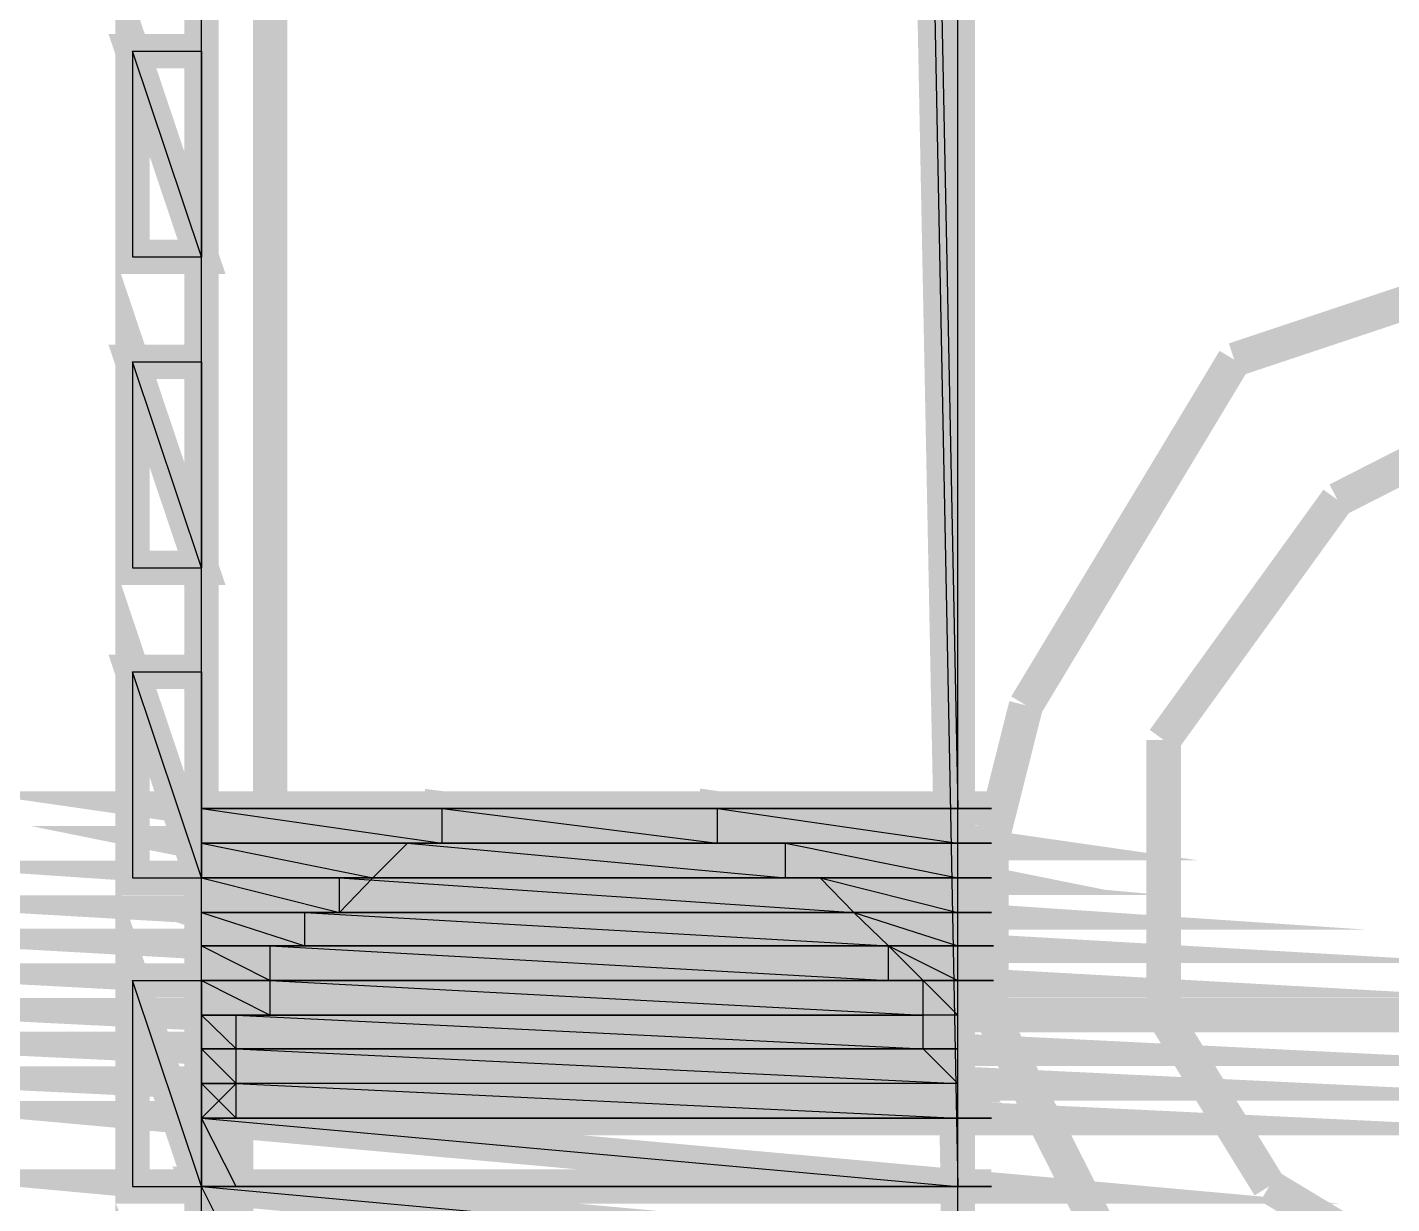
# Model space of a CAD drawing. Header units: metres. Extents: x 3290 to 4536, y 1562 to 1983.
# Drawn here: x 4036.697 to 4037.607, y 1639.539 to 1640.324 of the extents above; entities that cross this region are included whole.
import ezdxf

# ---------------------------------------------------------------- set-up
doc = ezdxf.new("R2010")
doc.units = ezdxf.units.M
for name, color, linetype in [('C00-00-00-BLACK', 7, 'Continuous'), ('C00-FF-00', 3, 'Continuous'), ('C62-64-65', 252, 'Continuous'), ('CC6-C8-CA', 254, 'Continuous')]:
    doc.layers.add(name, color=color, linetype=linetype)

msp = doc.modelspace()

# ---------------------------------------------------------------- linework, layer by layer
at = {"layer": 'C00-00-00-BLACK', "const_width": 0.02293}
for points in [[(4037.31758, 1639.55012), (4037.31758, 1665.12265), (4036.813, 1665.12265), (4036.813, 1639.55012)], [(4036.85866, 1639.6644), (4036.85866, 1640.67486)], [(4037.77716, 1640.1934), (4037.50204, 1640.10171)], [(4037.50204, 1640.10171), (4037.36308, 1639.87111)], [(4037.75441, 1640.10171), (4037.57082, 1640.00829)], [(4037.57082, 1640.00829), (4037.45493, 1639.84799)], [(4037.36308, 1639.87111), (4037.33995, 1639.77921)], [(4037.45493, 1639.84799), (4037.45493, 1639.77921)], [(4037.33995, 1639.77921), (4037.33995, 1639.6644)], [(4037.45493, 1639.77921), (4037.45493, 1639.6644)], [(4041.65913, 1639.6644), (4036.85866, 1639.6644)], [(4037.33995, 1639.6644), (4037.40933, 1639.527)], [(4037.45493, 1639.6644), (4037.52533, 1639.55012)], [(4036.83613, 1639.55012), (4036.83613, 1639.51135), (4036.90702, 1639.39269), (4037.02584, 1639.32028), (4037.06543, 1639.32028), (4037.10935, 1639.32028), (4037.2429, 1639.39269), (4037.31758, 1639.51135), (4037.31758, 1639.55012)], [(4037.52533, 1639.55012), (4037.64014, 1639.4808)]]:
    msp.add_lwpolyline(points, dxfattribs=at)
msp.add_lwpolyline([(4037.31758, 1639.55012), (4037.31758, 1639.59486), (4037.2429, 1639.72781), (4037.10935, 1639.80233), (4037.06543, 1639.80233), (4037.02584, 1639.80233), (4036.90702, 1639.72781), (4036.83613, 1639.59486), (4036.83613, 1639.55012), (4036.83613, 1639.51135), (4036.90702, 1639.39269), (4037.02584, 1639.32028), (4037.06543, 1639.32028), (4037.10935, 1639.32028), (4037.2429, 1639.39269), (4037.31758, 1639.51135), (4037.31758, 1639.55012)], close=True, dxfattribs=at)
at = {"layer": 'C00-FF-00', "const_width": 0.02293}
for points in [[(4036.76681, 1640.17028), (4036.813, 1640.17028), (4036.76681, 1640.30767), (4036.76681, 1640.17028)], [(4036.813, 1640.17028), (4036.76681, 1640.30767), (4036.813, 1640.30767), (4036.813, 1640.17028)], [(4036.76681, 1639.9628), (4036.813, 1639.9628), (4036.76681, 1640.1002), (4036.76681, 1639.9628)], [(4036.813, 1639.9628), (4036.76681, 1640.1002), (4036.813, 1640.1002), (4036.813, 1639.9628)], [(4036.76681, 1639.75608), (4036.813, 1639.75608), (4036.76681, 1639.89348), (4036.76681, 1639.75608)], [(4036.813, 1639.75608), (4036.76681, 1639.89348), (4036.813, 1639.89348), (4036.813, 1639.75608)], [(4036.76681, 1639.55012), (4036.813, 1639.55012), (4036.76681, 1639.68752), (4036.76681, 1639.55012)], [(4036.813, 1639.55012), (4036.76681, 1639.68752), (4036.813, 1639.68752), (4036.813, 1639.55012)], [(4036.76681, 1639.36653), (4036.813, 1639.36653), (4036.76681, 1639.4808), (4036.76681, 1639.36653)]]:
    msp.add_lwpolyline(points, close=True, dxfattribs=at)
at = {"layer": 'C00-FF-00'}
for points in [[(4036.76681, 1640.17028), (4036.813, 1640.17028), (4036.76681, 1640.30767), (4036.76681, 1640.17028)], [(4036.813, 1640.17028), (4036.76681, 1640.30767), (4036.813, 1640.30767), (4036.813, 1640.17028)], [(4036.76681, 1639.9628), (4036.813, 1639.9628), (4036.76681, 1640.1002), (4036.76681, 1639.9628)], [(4036.813, 1639.9628), (4036.76681, 1640.1002), (4036.813, 1640.1002), (4036.813, 1639.9628)], [(4036.76681, 1639.75608), (4036.813, 1639.75608), (4036.76681, 1639.89348), (4036.76681, 1639.75608)], [(4036.813, 1639.75608), (4036.76681, 1639.89348), (4036.813, 1639.89348), (4036.813, 1639.75608)], [(4036.76681, 1639.55012), (4036.813, 1639.55012), (4036.76681, 1639.68752), (4036.76681, 1639.55012)], [(4036.813, 1639.55012), (4036.76681, 1639.68752), (4036.813, 1639.68752), (4036.813, 1639.55012)]]:
    msp.add_lwpolyline(points, close=True, dxfattribs=at)
at = {"layer": 'C62-64-65', "const_width": 0.02293}
for points in [[(4037.31758, 1665.12265), (4036.813, 1665.12265), (4037.31758, 1639.80233), (4037.31758, 1665.12265)], [(4036.813, 1665.12265), (4037.31758, 1639.80233), (4036.813, 1639.80233), (4036.813, 1665.12265)], [(4036.97352, 1639.80233), (4036.813, 1639.80233), (4036.97352, 1639.77921), (4036.97352, 1639.80233)], [(4037.15712, 1639.80233), (4036.97352, 1639.80233), (4037.15712, 1639.77921), (4037.15712, 1639.80233)], [(4036.813, 1639.80233), (4036.97352, 1639.77921), (4036.813, 1639.77921), (4036.813, 1639.80233)], [(4037.0423, 1639.80233), (4037.06543, 1639.80233), (4036.813, 1639.80233), (4037.0423, 1639.80233)], [(4037.0423, 1639.80233), (4036.813, 1639.80233), (4037.06543, 1639.80233), (4037.0423, 1639.80233)], [(4036.813, 1639.80233), (4037.0423, 1639.80233), (4037.06543, 1639.80233), (4036.813, 1639.80233)], [(4037.0423, 1639.80233), (4037.06543, 1639.80233), (4036.813, 1639.80233), (4037.0423, 1639.80233)], [(4037.01896, 1639.80233), (4037.0423, 1639.80233), (4036.813, 1639.80233), (4037.01896, 1639.80233)], [(4037.01896, 1639.80233), (4036.813, 1639.80233), (4037.0423, 1639.80233), (4037.01896, 1639.80233)], [(4036.813, 1639.80233), (4037.01896, 1639.80233), (4037.0423, 1639.80233), (4036.813, 1639.80233)], [(4037.01896, 1639.80233), (4037.0423, 1639.80233), (4036.813, 1639.80233), (4037.01896, 1639.80233)], [(4036.99665, 1639.80233), (4037.01896, 1639.80233), (4036.813, 1639.80233), (4036.99665, 1639.80233)], [(4036.99665, 1639.80233), (4036.813, 1639.80233), (4037.01896, 1639.80233), (4036.99665, 1639.80233)], [(4036.813, 1639.80233), (4036.99665, 1639.80233), (4037.01896, 1639.80233), (4036.813, 1639.80233)], [(4036.99665, 1639.80233), (4037.01896, 1639.80233), (4036.813, 1639.80233), (4036.99665, 1639.80233)], [(4036.813, 1639.80233), (4036.99665, 1639.80233), (4037.01896, 1639.80233), (4036.813, 1639.80233)], [(4036.99665, 1639.80233), (4037.01896, 1639.80233), (4036.813, 1639.80233), (4036.99665, 1639.80233)], [(4036.97352, 1639.80233), (4036.99665, 1639.80233), (4036.813, 1639.80233), (4036.97352, 1639.80233)], [(4036.97352, 1639.80233), (4036.813, 1639.80233), (4036.99665, 1639.80233), (4036.97352, 1639.80233)], [(4036.97352, 1639.80233), (4037.15712, 1639.77921), (4036.97352, 1639.77921), (4036.97352, 1639.80233)], [(4036.99665, 1639.80233), (4037.15712, 1639.80233), (4036.97352, 1639.80233), (4036.99665, 1639.80233)], [(4037.01896, 1639.80233), (4037.13399, 1639.80233), (4036.99665, 1639.80233), (4037.01896, 1639.80233)], [(4036.99665, 1639.80233), (4037.13399, 1639.80233), (4037.15712, 1639.80233), (4036.99665, 1639.80233)], [(4037.13399, 1639.80233), (4037.15712, 1639.80233), (4036.99665, 1639.80233), (4037.13399, 1639.80233)], [(4037.15712, 1639.80233), (4037.17948, 1639.80233), (4036.99665, 1639.80233), (4037.15712, 1639.80233)], [(4037.15712, 1639.80233), (4036.99665, 1639.80233), (4037.13399, 1639.80233), (4037.15712, 1639.80233)], [(4037.15712, 1639.80233), (4036.99665, 1639.80233), (4037.15712, 1639.80233)], [(4037.31758, 1639.80233), (4037.15712, 1639.80233), (4037.31758, 1639.77921), (4037.31758, 1639.80233)], [(4037.0423, 1639.80233), (4037.11087, 1639.80233), (4037.01896, 1639.80233), (4037.0423, 1639.80233)], [(4037.01896, 1639.80233), (4037.11087, 1639.80233), (4037.13399, 1639.80233), (4037.01896, 1639.80233)], [(4037.11087, 1639.80233), (4037.13399, 1639.80233), (4037.01896, 1639.80233), (4037.11087, 1639.80233)], [(4037.13399, 1639.80233), (4037.15712, 1639.80233), (4037.01896, 1639.80233), (4037.13399, 1639.80233)], [(4037.13399, 1639.80233), (4037.01896, 1639.80233), (4037.11087, 1639.80233), (4037.13399, 1639.80233)], [(4037.13399, 1639.80233), (4037.01896, 1639.80233), (4037.13399, 1639.80233)], [(4037.08774, 1639.80233), (4037.11087, 1639.80233), (4037.0423, 1639.80233), (4037.08774, 1639.80233)], [(4037.08774, 1639.80233), (4037.0423, 1639.80233), (4037.06543, 1639.80233), (4037.08774, 1639.80233)], [(4037.11087, 1639.80233), (4037.13399, 1639.80233), (4037.0423, 1639.80233), (4037.11087, 1639.80233)], [(4037.11087, 1639.80233), (4037.0423, 1639.80233), (4037.08774, 1639.80233), (4037.11087, 1639.80233)], [(4037.11087, 1639.80233), (4037.0423, 1639.80233), (4037.11087, 1639.80233)], [(4037.06543, 1639.80233), (4037.31758, 1639.80233), (4037.33995, 1639.80233), (4037.06543, 1639.80233)], [(4037.31758, 1639.80233), (4037.33995, 1639.80233), (4037.06543, 1639.80233), (4037.31758, 1639.80233)], [(4037.08774, 1639.80233), (4037.31758, 1639.80233), (4037.33995, 1639.80233), (4037.08774, 1639.80233)], [(4037.31758, 1639.80233), (4037.33995, 1639.80233), (4037.08774, 1639.80233), (4037.31758, 1639.80233)], [(4037.31758, 1639.80233), (4037.08774, 1639.80233), (4037.31758, 1639.80233)], [(4037.08774, 1639.80233), (4037.31758, 1639.80233), (4037.11087, 1639.80233), (4037.08774, 1639.80233)], [(4037.11087, 1639.80233), (4037.31758, 1639.80233), (4037.33995, 1639.80233), (4037.11087, 1639.80233)], [(4037.31758, 1639.80233), (4037.33995, 1639.80233), (4037.11087, 1639.80233), (4037.31758, 1639.80233)], [(4037.11087, 1639.80233), (4037.31758, 1639.80233), (4037.33995, 1639.80233), (4037.11087, 1639.80233)], [(4037.31758, 1639.80233), (4037.33995, 1639.80233), (4037.11087, 1639.80233), (4037.31758, 1639.80233)], [(4037.31758, 1639.80233), (4037.11087, 1639.80233), (4037.31758, 1639.80233)], [(4037.11087, 1639.80233), (4037.31758, 1639.80233), (4037.13399, 1639.80233), (4037.11087, 1639.80233)], [(4037.13399, 1639.80233), (4037.31758, 1639.80233), (4037.33995, 1639.80233), (4037.13399, 1639.80233)], [(4037.31758, 1639.80233), (4037.33995, 1639.80233), (4037.13399, 1639.80233), (4037.31758, 1639.80233)], [(4037.31758, 1639.80233), (4037.13399, 1639.80233), (4037.31758, 1639.80233)], [(4037.13399, 1639.80233), (4037.31758, 1639.80233), (4037.15712, 1639.80233), (4037.13399, 1639.80233)], [(4037.15712, 1639.80233), (4037.31758, 1639.77921), (4037.15712, 1639.77921), (4037.15712, 1639.80233)], [(4037.15712, 1639.80233), (4037.31758, 1639.80233), (4037.33995, 1639.80233), (4037.15712, 1639.80233)], [(4037.31758, 1639.80233), (4037.33995, 1639.80233), (4037.15712, 1639.80233), (4037.31758, 1639.80233)], [(4036.9504, 1639.77921), (4036.813, 1639.77921), (4036.92727, 1639.75608), (4036.9504, 1639.77921)], [(4037.20261, 1639.77921), (4036.9504, 1639.77921), (4037.20261, 1639.75608), (4037.20261, 1639.77921)], [(4036.813, 1639.77921), (4036.92727, 1639.75608), (4036.813, 1639.75608), (4036.813, 1639.77921)], [(4036.813, 1639.77921), (4036.97352, 1639.77921), (4036.99665, 1639.77921), (4036.813, 1639.77921)], [(4036.97352, 1639.77921), (4036.99665, 1639.77921), (4036.813, 1639.77921), (4036.97352, 1639.77921)], [(4036.9504, 1639.77921), (4036.97352, 1639.77921), (4036.813, 1639.77921), (4036.9504, 1639.77921)], [(4036.9504, 1639.77921), (4036.813, 1639.77921), (4036.97352, 1639.77921), (4036.9504, 1639.77921)], [(4036.813, 1639.77921), (4036.9504, 1639.77921), (4036.97352, 1639.77921), (4036.813, 1639.77921)], [(4036.9504, 1639.77921), (4036.97352, 1639.77921), (4036.813, 1639.77921), (4036.9504, 1639.77921)], [(4036.813, 1639.77921), (4036.9504, 1639.77921), (4036.97352, 1639.77921), (4036.813, 1639.77921)], [(4036.9504, 1639.77921), (4036.97352, 1639.77921), (4036.813, 1639.77921), (4036.9504, 1639.77921)], [(4036.9504, 1639.77921), (4037.20261, 1639.75608), (4036.92727, 1639.75608), (4036.9504, 1639.77921)], [(4036.97352, 1639.77921), (4037.17948, 1639.77921), (4036.9504, 1639.77921), (4036.97352, 1639.77921)], [(4036.9504, 1639.77921), (4037.17948, 1639.77921), (4037.20261, 1639.77921), (4036.9504, 1639.77921)], [(4037.17948, 1639.77921), (4037.20261, 1639.77921), (4036.9504, 1639.77921), (4037.17948, 1639.77921)], [(4037.20261, 1639.77921), (4037.22568, 1639.77921), (4036.9504, 1639.77921), (4037.20261, 1639.77921)], [(4037.20261, 1639.77921), (4036.9504, 1639.77921), (4037.17948, 1639.77921), (4037.20261, 1639.77921)], [(4036.9504, 1639.77921), (4037.20261, 1639.77921), (4037.22568, 1639.77921), (4036.9504, 1639.77921)], [(4037.20261, 1639.77921), (4037.22568, 1639.77921), (4036.9504, 1639.77921), (4037.20261, 1639.77921)], [(4037.17948, 1639.77921), (4037.20261, 1639.77921), (4036.97352, 1639.77921), (4037.17948, 1639.77921)], [(4037.17948, 1639.77921), (4036.97352, 1639.77921), (4037.15712, 1639.77921), (4037.17948, 1639.77921)], [(4037.17948, 1639.77921), (4036.97352, 1639.77921), (4037.17948, 1639.77921)], [(4037.31758, 1639.77921), (4037.20261, 1639.77921), (4037.31758, 1639.75608), (4037.31758, 1639.77921)], [(4037.31758, 1639.77921), (4037.15712, 1639.77921), (4037.31758, 1639.77921)], [(4037.15712, 1639.77921), (4037.31758, 1639.77921), (4037.17948, 1639.77921), (4037.15712, 1639.77921)], [(4037.17948, 1639.77921), (4037.31758, 1639.77921), (4037.33995, 1639.77921), (4037.17948, 1639.77921)], [(4037.31758, 1639.77921), (4037.33995, 1639.77921), (4037.17948, 1639.77921), (4037.31758, 1639.77921)], [(4037.31758, 1639.77921), (4037.17948, 1639.77921), (4037.31758, 1639.77921)], [(4037.17948, 1639.77921), (4037.31758, 1639.77921), (4037.20261, 1639.77921), (4037.17948, 1639.77921)], [(4037.20261, 1639.77921), (4037.31758, 1639.75608), (4037.20261, 1639.75608), (4037.20261, 1639.77921)], [(4037.20261, 1639.77921), (4037.31758, 1639.77921), (4037.33995, 1639.77921), (4037.20261, 1639.77921)], [(4037.31758, 1639.77921), (4037.33995, 1639.77921), (4037.20261, 1639.77921), (4037.31758, 1639.77921)], [(4037.22568, 1639.75608), (4037.31758, 1639.73296), (4037.24826, 1639.73296), (4037.22568, 1639.75608)], [(4037.22568, 1639.75608), (4036.90491, 1639.75608), (4037.24826, 1639.73296), (4037.22568, 1639.75608)], [(4036.92727, 1639.75608), (4036.813, 1639.75608), (4036.90491, 1639.73296), (4036.92727, 1639.75608)], [(4036.813, 1639.75608), (4036.90491, 1639.73296), (4036.813, 1639.73296), (4036.813, 1639.75608)], [(4036.813, 1639.75608), (4036.92727, 1639.75608), (4036.9504, 1639.75608), (4036.813, 1639.75608)], [(4036.92727, 1639.75608), (4036.9504, 1639.75608), (4036.813, 1639.75608), (4036.92727, 1639.75608)], [(4036.813, 1639.75608), (4036.92727, 1639.75608), (4036.9504, 1639.75608), (4036.813, 1639.75608)], [(4036.92727, 1639.75608), (4036.9504, 1639.75608), (4036.813, 1639.75608), (4036.92727, 1639.75608)], [(4036.90491, 1639.75608), (4037.24826, 1639.73296), (4036.90491, 1639.73296), (4036.90491, 1639.75608)], [(4036.92727, 1639.75608), (4037.22568, 1639.75608), (4036.90491, 1639.75608), (4036.92727, 1639.75608)], [(4037.20261, 1639.75608), (4036.92727, 1639.75608), (4037.20261, 1639.75608)], [(4036.92727, 1639.75608), (4037.20261, 1639.75608), (4037.22568, 1639.75608), (4036.92727, 1639.75608)], [(4037.22568, 1639.75608), (4037.24826, 1639.75608), (4036.92727, 1639.75608), (4037.22568, 1639.75608)], [(4037.22568, 1639.75608), (4036.92727, 1639.75608), (4037.20261, 1639.75608), (4037.22568, 1639.75608)], [(4036.92727, 1639.75608), (4037.22568, 1639.75608), (4037.24826, 1639.75608), (4036.92727, 1639.75608)], [(4037.22568, 1639.75608), (4037.24826, 1639.75608), (4036.92727, 1639.75608), (4037.22568, 1639.75608)], [(4037.22568, 1639.75608), (4036.92727, 1639.75608), (4037.22568, 1639.75608)], [(4037.31758, 1639.75608), (4037.22568, 1639.75608), (4037.31758, 1639.73296), (4037.31758, 1639.75608)], [(4037.31758, 1639.75608), (4037.20261, 1639.75608), (4037.31758, 1639.75608)], [(4037.20261, 1639.75608), (4037.31758, 1639.75608), (4037.22568, 1639.75608), (4037.20261, 1639.75608)], [(4037.22568, 1639.75608), (4037.31758, 1639.75608), (4037.33995, 1639.75608), (4037.22568, 1639.75608)], [(4037.31758, 1639.75608), (4037.33995, 1639.75608), (4037.22568, 1639.75608), (4037.31758, 1639.75608)], [(4037.22568, 1639.75608), (4037.31758, 1639.75608), (4037.33995, 1639.75608), (4037.22568, 1639.75608)], [(4037.31758, 1639.75608), (4037.33995, 1639.75608), (4037.22568, 1639.75608), (4037.31758, 1639.75608)], [(4037.24826, 1639.73296), (4037.31758, 1639.71059), (4037.27139, 1639.71059), (4037.24826, 1639.73296)], [(4037.24826, 1639.73296), (4036.88178, 1639.73296), (4037.27139, 1639.71059), (4037.24826, 1639.73296)], [(4036.88178, 1639.73296), (4036.813, 1639.73296), (4036.88178, 1639.71059), (4036.88178, 1639.73296)], [(4036.813, 1639.73296), (4036.88178, 1639.71059), (4036.813, 1639.71059), (4036.813, 1639.73296)], [(4036.813, 1639.73296), (4036.90491, 1639.73296), (4036.92727, 1639.73296), (4036.813, 1639.73296)], [(4036.90491, 1639.73296), (4036.92727, 1639.73296), (4036.813, 1639.73296), (4036.90491, 1639.73296)], [(4036.88178, 1639.73296), (4036.90491, 1639.73296), (4036.813, 1639.73296), (4036.88178, 1639.73296)], [(4036.88178, 1639.73296), (4036.813, 1639.73296), (4036.90491, 1639.73296), (4036.88178, 1639.73296)], [(4036.813, 1639.73296), (4036.88178, 1639.73296), (4036.90491, 1639.73296), (4036.813, 1639.73296)], [(4036.88178, 1639.73296), (4036.90491, 1639.73296), (4036.813, 1639.73296), (4036.88178, 1639.73296)], [(4036.813, 1639.73296), (4036.88178, 1639.73296), (4036.90491, 1639.73296), (4036.813, 1639.73296)], [(4036.88178, 1639.73296), (4036.90491, 1639.73296), (4036.813, 1639.73296), (4036.88178, 1639.73296)], [(4036.88178, 1639.73296), (4037.27139, 1639.71059), (4036.88178, 1639.71059), (4036.88178, 1639.73296)], [(4036.90491, 1639.73296), (4037.24826, 1639.73296), (4036.88178, 1639.73296), (4036.90491, 1639.73296)], [(4036.88178, 1639.73296), (4037.24826, 1639.73296), (4037.27139, 1639.73296), (4036.88178, 1639.73296)], [(4037.24826, 1639.73296), (4037.27139, 1639.73296), (4036.88178, 1639.73296), (4037.24826, 1639.73296)], [(4036.90491, 1639.73296), (4037.24826, 1639.73296), (4037.27139, 1639.73296), (4036.90491, 1639.73296)], [(4037.24826, 1639.73296), (4037.27139, 1639.73296), (4036.90491, 1639.73296), (4037.24826, 1639.73296)], [(4037.24826, 1639.73296), (4036.90491, 1639.73296), (4037.24826, 1639.73296)], [(4037.31758, 1639.73296), (4037.24826, 1639.73296), (4037.31758, 1639.71059), (4037.31758, 1639.73296)], [(4037.27139, 1639.71059), (4037.31758, 1639.68752), (4037.29446, 1639.68752), (4037.27139, 1639.71059)], [(4037.24826, 1639.73296), (4037.31758, 1639.73296), (4037.33995, 1639.73296), (4037.24826, 1639.73296)], [(4037.31758, 1639.73296), (4037.33995, 1639.73296), (4037.24826, 1639.73296), (4037.31758, 1639.73296)], [(4037.24826, 1639.73296), (4037.31758, 1639.73296), (4037.33995, 1639.73296), (4037.24826, 1639.73296)], [(4037.31758, 1639.73296), (4037.33995, 1639.73296), (4037.24826, 1639.73296), (4037.31758, 1639.73296)], [(4036.813, 1639.71059), (4036.85866, 1639.68752), (4036.813, 1639.68752), (4036.813, 1639.71059)], [(4037.27139, 1639.71059), (4036.85866, 1639.71059), (4037.27139, 1639.68752), (4037.27139, 1639.71059)], [(4036.85866, 1639.71059), (4036.813, 1639.71059), (4036.85866, 1639.68752), (4036.85866, 1639.71059)], [(4036.85866, 1639.71059), (4036.88178, 1639.71059), (4036.813, 1639.71059), (4036.85866, 1639.71059)], [(4036.85866, 1639.71059), (4036.813, 1639.71059), (4036.88178, 1639.71059), (4036.85866, 1639.71059)], [(4036.85866, 1639.71059), (4037.27139, 1639.68752), (4036.85866, 1639.68752), (4036.85866, 1639.71059)], [(4036.88178, 1639.71059), (4037.27139, 1639.71059), (4036.85866, 1639.71059), (4036.88178, 1639.71059)], [(4036.88178, 1639.71059), (4037.27139, 1639.71059), (4037.29446, 1639.71059), (4036.88178, 1639.71059)], [(4037.27139, 1639.71059), (4037.29446, 1639.71059), (4036.88178, 1639.71059), (4037.27139, 1639.71059)], [(4036.88178, 1639.71059), (4037.27139, 1639.71059), (4037.29446, 1639.71059), (4036.88178, 1639.71059)], [(4037.27139, 1639.71059), (4037.29446, 1639.71059), (4036.88178, 1639.71059), (4037.27139, 1639.71059)], [(4037.27139, 1639.71059), (4036.88178, 1639.71059), (4037.27139, 1639.71059)], [(4037.31758, 1639.71059), (4037.27139, 1639.71059), (4037.31758, 1639.68752), (4037.31758, 1639.71059)], [(4037.27139, 1639.71059), (4037.3191, 1639.71059), (4037.34147, 1639.71059), (4037.27139, 1639.71059)], [(4037.3191, 1639.71059), (4037.34147, 1639.71059), (4037.27139, 1639.71059), (4037.3191, 1639.71059)], [(4037.27139, 1639.71059), (4037.3191, 1639.71059), (4037.34147, 1639.71059), (4037.27139, 1639.71059)], [(4037.3191, 1639.71059), (4037.34147, 1639.71059), (4037.27139, 1639.71059), (4037.3191, 1639.71059)], [(4037.27139, 1639.71059), (4037.3191, 1639.71059), (4037.34147, 1639.71059), (4037.27139, 1639.71059)], [(4037.3191, 1639.71059), (4037.34147, 1639.71059), (4037.27139, 1639.71059), (4037.3191, 1639.71059)], [(4037.29446, 1639.68752), (4037.31758, 1639.6644), (4037.29446, 1639.6644), (4037.29446, 1639.68752)], [(4037.29446, 1639.68752), (4036.85866, 1639.68752), (4037.29446, 1639.6644), (4037.29446, 1639.68752)], [(4036.85866, 1639.68752), (4036.813, 1639.68752), (4036.85866, 1639.6644), (4036.85866, 1639.68752)], [(4036.813, 1639.68752), (4036.85866, 1639.6644), (4036.813, 1639.6644), (4036.813, 1639.68752)], [(4036.813, 1639.68752), (4036.86001, 1639.68752), (4036.88314, 1639.68752), (4036.813, 1639.68752)], [(4036.86001, 1639.68752), (4036.88314, 1639.68752), (4036.813, 1639.68752), (4036.86001, 1639.68752)], [(4036.813, 1639.68752), (4036.86001, 1639.68752), (4036.88314, 1639.68752), (4036.813, 1639.68752)], [(4036.86001, 1639.68752), (4036.88314, 1639.68752), (4036.813, 1639.68752), (4036.86001, 1639.68752)], [(4036.85866, 1639.68752), (4037.29446, 1639.6644), (4036.85866, 1639.6644), (4036.85866, 1639.68752)], [(4036.85866, 1639.68752), (4037.27139, 1639.68752), (4037.29446, 1639.68752), (4036.85866, 1639.68752)], [(4037.27139, 1639.68752), (4037.29446, 1639.68752), (4036.85866, 1639.68752), (4037.27139, 1639.68752)], [(4037.29446, 1639.68752), (4037.31758, 1639.68752), (4036.85866, 1639.68752), (4037.29446, 1639.68752)], [(4037.29446, 1639.68752), (4036.85866, 1639.68752), (4037.27139, 1639.68752), (4037.29446, 1639.68752)], [(4037.31758, 1639.68752), (4037.29446, 1639.68752), (4037.31758, 1639.6644), (4037.31758, 1639.68752)], [(4037.29446, 1639.68752), (4037.3191, 1639.68752), (4037.34147, 1639.68752), (4037.29446, 1639.68752)], [(4037.3191, 1639.68752), (4037.34147, 1639.68752), (4037.29446, 1639.68752), (4037.3191, 1639.68752)], [(4036.813, 1639.6644), (4036.83613, 1639.64181), (4036.813, 1639.64181), (4036.813, 1639.6644)], [(4037.29446, 1639.6644), (4036.83613, 1639.6644), (4037.29446, 1639.64181), (4037.29446, 1639.6644)], [(4036.83613, 1639.6644), (4036.813, 1639.6644), (4036.83613, 1639.64181), (4036.83613, 1639.6644)], [(4036.83613, 1639.6644), (4036.85866, 1639.6644), (4036.813, 1639.6644), (4036.83613, 1639.6644)], [(4036.83613, 1639.6644), (4036.813, 1639.6644), (4036.85866, 1639.6644), (4036.83613, 1639.6644)], [(4036.83613, 1639.6644), (4037.29446, 1639.64181), (4036.83613, 1639.64181), (4036.83613, 1639.6644)], [(4036.85866, 1639.6644), (4037.29446, 1639.6644), (4036.83613, 1639.6644), (4036.85866, 1639.6644)], [(4037.29446, 1639.6644), (4036.85866, 1639.6644), (4037.29446, 1639.6644)], [(4036.813, 1639.64181), (4036.83613, 1639.61874), (4036.813, 1639.61874), (4036.813, 1639.64181)], [(4037.29446, 1639.64181), (4036.83613, 1639.64181), (4037.31758, 1639.61874), (4037.29446, 1639.64181)], [(4036.83613, 1639.64181), (4036.813, 1639.64181), (4036.83613, 1639.61874), (4036.83613, 1639.64181)], [(4036.813, 1639.64181), (4036.83689, 1639.64181), (4036.86001, 1639.64181), (4036.813, 1639.64181)], [(4036.83689, 1639.64181), (4036.86001, 1639.64181), (4036.813, 1639.64181), (4036.83689, 1639.64181)], [(4036.813, 1639.64181), (4036.83689, 1639.64181), (4036.86001, 1639.64181), (4036.813, 1639.64181)], [(4036.83689, 1639.64181), (4036.86001, 1639.64181), (4036.813, 1639.64181), (4036.83689, 1639.64181)], [(4036.83613, 1639.64181), (4037.31758, 1639.61874), (4036.83613, 1639.61874), (4036.83613, 1639.64181)], [(4036.83613, 1639.64181), (4037.29446, 1639.64181), (4037.31758, 1639.64181), (4036.83613, 1639.64181)], [(4037.29446, 1639.64181), (4037.31758, 1639.64181), (4036.83613, 1639.64181), (4037.29446, 1639.64181)], [(4036.813, 1639.59562), (4036.83613, 1639.59562), (4036.813, 1639.61874), (4036.813, 1639.59562)], [(4036.813, 1639.59562), (4036.813, 1639.55012), (4036.83613, 1639.55012), (4036.813, 1639.59562)], [(4037.31758, 1639.61874), (4036.83613, 1639.61874), (4037.31758, 1639.59562), (4037.31758, 1639.61874)], [(4036.813, 1639.59562), (4036.813, 1639.61874), (4036.83613, 1639.61874), (4036.813, 1639.59562)], [(4036.83613, 1639.61874), (4037.31758, 1639.59562), (4036.83613, 1639.59562), (4036.83613, 1639.61874)], [(4036.813, 1639.59562), (4037.31758, 1639.55012), (4036.813, 1639.55012), (4036.813, 1639.59562)], [(4037.31758, 1639.59562), (4036.813, 1639.59562), (4037.31758, 1639.55012), (4037.31758, 1639.59562)], [(4036.83613, 1639.59562), (4037.31758, 1639.59562), (4036.813, 1639.59562), (4036.83613, 1639.59562)], [(4036.813, 1639.59562), (4036.83613, 1639.59562), (4036.83613, 1639.59562), (4036.813, 1639.59562)], [(4036.813, 1639.59562), (4036.83613, 1639.59562), (4036.83613, 1639.59562), (4036.813, 1639.59562)], [(4036.813, 1639.59562), (4037.31758, 1639.59562), (4037.33995, 1639.59562), (4036.813, 1639.59562)], [(4037.31758, 1639.59562), (4037.33995, 1639.59562), (4036.813, 1639.59562), (4037.31758, 1639.59562)], [(4036.813, 1639.59562), (4036.83613, 1639.59562), (4036.83613, 1639.59562), (4036.813, 1639.59562)], [(4036.813, 1639.59562), (4036.83613, 1639.59562), (4036.83613, 1639.59562), (4036.813, 1639.59562)], [(4037.31758, 1639.59562), (4036.83613, 1639.59562), (4037.31758, 1639.59562)], [(4036.813, 1639.55012), (4037.31758, 1639.50387), (4036.83613, 1639.50387), (4036.813, 1639.55012)], [(4037.31758, 1639.55012), (4036.813, 1639.55012), (4037.31758, 1639.50387), (4037.31758, 1639.55012)], [(4036.813, 1639.55012), (4036.83613, 1639.55012), (4036.83613, 1639.55012), (4036.813, 1639.55012)], [(4036.813, 1639.55012), (4036.83613, 1639.55012), (4036.83613, 1639.55012), (4036.813, 1639.55012)], [(4036.813, 1639.55012), (4037.31758, 1639.55012), (4037.33995, 1639.55012), (4036.813, 1639.55012)], [(4037.31758, 1639.55012), (4037.33995, 1639.55012), (4036.813, 1639.55012), (4037.31758, 1639.55012)], [(4037.31758, 1639.55012), (4036.813, 1639.55012), (4037.31758, 1639.55012)], [(4036.813, 1639.55012), (4037.31758, 1639.55012), (4037.33995, 1639.55012), (4036.813, 1639.55012)]]:
    msp.add_lwpolyline(points, close=True, dxfattribs=at)
at = {"layer": 'C62-64-65'}
for points in [[(4037.31758, 1665.12265), (4036.813, 1665.12265), (4037.31758, 1639.80233), (4037.31758, 1665.12265)], [(4036.813, 1665.12265), (4037.31758, 1639.80233), (4036.813, 1639.80233), (4036.813, 1665.12265)], [(4037.0423, 1639.80233), (4037.06543, 1639.80233), (4036.813, 1639.80233), (4037.0423, 1639.80233)], [(4037.0423, 1639.80233), (4036.813, 1639.80233), (4037.06543, 1639.80233), (4037.0423, 1639.80233)], [(4036.813, 1639.80233), (4037.0423, 1639.80233), (4037.06543, 1639.80233), (4036.813, 1639.80233)], [(4037.0423, 1639.80233), (4037.06543, 1639.80233), (4036.813, 1639.80233), (4037.0423, 1639.80233)], [(4037.01896, 1639.80233), (4037.0423, 1639.80233), (4036.813, 1639.80233), (4037.01896, 1639.80233)], [(4037.01896, 1639.80233), (4036.813, 1639.80233), (4037.0423, 1639.80233), (4037.01896, 1639.80233)], [(4036.813, 1639.80233), (4037.01896, 1639.80233), (4037.0423, 1639.80233), (4036.813, 1639.80233)], [(4037.01896, 1639.80233), (4037.0423, 1639.80233), (4036.813, 1639.80233), (4037.01896, 1639.80233)], [(4036.99665, 1639.80233), (4037.01896, 1639.80233), (4036.813, 1639.80233), (4036.99665, 1639.80233)], [(4036.99665, 1639.80233), (4036.813, 1639.80233), (4037.01896, 1639.80233), (4036.99665, 1639.80233)], [(4036.813, 1639.80233), (4036.99665, 1639.80233), (4037.01896, 1639.80233), (4036.813, 1639.80233)], [(4036.99665, 1639.80233), (4037.01896, 1639.80233), (4036.813, 1639.80233), (4036.99665, 1639.80233)], [(4036.813, 1639.80233), (4036.99665, 1639.80233), (4037.01896, 1639.80233), (4036.813, 1639.80233)], [(4036.99665, 1639.80233), (4037.01896, 1639.80233), (4036.813, 1639.80233), (4036.99665, 1639.80233)], [(4036.97352, 1639.80233), (4036.99665, 1639.80233), (4036.813, 1639.80233), (4036.97352, 1639.80233)], [(4036.97352, 1639.80233), (4036.813, 1639.80233), (4036.99665, 1639.80233), (4036.97352, 1639.80233)], [(4036.97352, 1639.80233), (4036.813, 1639.80233), (4036.97352, 1639.77921), (4036.97352, 1639.80233)], [(4036.813, 1639.80233), (4036.97352, 1639.77921), (4036.813, 1639.77921), (4036.813, 1639.80233)], [(4036.99665, 1639.80233), (4037.15712, 1639.80233), (4036.97352, 1639.80233), (4036.99665, 1639.80233)], [(4037.15712, 1639.80233), (4036.97352, 1639.80233), (4037.15712, 1639.77921), (4037.15712, 1639.80233)], [(4036.97352, 1639.80233), (4037.15712, 1639.77921), (4036.97352, 1639.77921), (4036.97352, 1639.80233)], [(4037.01896, 1639.80233), (4037.13399, 1639.80233), (4036.99665, 1639.80233), (4037.01896, 1639.80233)], [(4036.99665, 1639.80233), (4037.13399, 1639.80233), (4037.15712, 1639.80233), (4036.99665, 1639.80233)], [(4037.13399, 1639.80233), (4037.15712, 1639.80233), (4036.99665, 1639.80233), (4037.13399, 1639.80233)], [(4037.15712, 1639.80233), (4037.17948, 1639.80233), (4036.99665, 1639.80233), (4037.15712, 1639.80233)], [(4037.15712, 1639.80233), (4036.99665, 1639.80233), (4037.13399, 1639.80233), (4037.15712, 1639.80233)], [(4037.15712, 1639.80233), (4036.99665, 1639.80233), (4037.15712, 1639.80233)], [(4037.0423, 1639.80233), (4037.11087, 1639.80233), (4037.01896, 1639.80233), (4037.0423, 1639.80233)], [(4037.01896, 1639.80233), (4037.11087, 1639.80233), (4037.13399, 1639.80233), (4037.01896, 1639.80233)], [(4037.11087, 1639.80233), (4037.13399, 1639.80233), (4037.01896, 1639.80233), (4037.11087, 1639.80233)], [(4037.13399, 1639.80233), (4037.15712, 1639.80233), (4037.01896, 1639.80233), (4037.13399, 1639.80233)], [(4037.13399, 1639.80233), (4037.01896, 1639.80233), (4037.11087, 1639.80233), (4037.13399, 1639.80233)], [(4037.13399, 1639.80233), (4037.01896, 1639.80233), (4037.13399, 1639.80233)], [(4037.08774, 1639.80233), (4037.11087, 1639.80233), (4037.0423, 1639.80233), (4037.08774, 1639.80233)], [(4037.08774, 1639.80233), (4037.0423, 1639.80233), (4037.06543, 1639.80233), (4037.08774, 1639.80233)], [(4037.11087, 1639.80233), (4037.13399, 1639.80233), (4037.0423, 1639.80233), (4037.11087, 1639.80233)], [(4037.11087, 1639.80233), (4037.0423, 1639.80233), (4037.08774, 1639.80233), (4037.11087, 1639.80233)], [(4037.11087, 1639.80233), (4037.0423, 1639.80233), (4037.11087, 1639.80233)], [(4037.06543, 1639.80233), (4037.31758, 1639.80233), (4037.33995, 1639.80233), (4037.06543, 1639.80233)], [(4037.31758, 1639.80233), (4037.33995, 1639.80233), (4037.06543, 1639.80233), (4037.31758, 1639.80233)], [(4037.08774, 1639.80233), (4037.31758, 1639.80233), (4037.33995, 1639.80233), (4037.08774, 1639.80233)], [(4037.31758, 1639.80233), (4037.33995, 1639.80233), (4037.08774, 1639.80233), (4037.31758, 1639.80233)], [(4037.31758, 1639.80233), (4037.08774, 1639.80233), (4037.31758, 1639.80233)], [(4037.08774, 1639.80233), (4037.31758, 1639.80233), (4037.11087, 1639.80233), (4037.08774, 1639.80233)], [(4037.11087, 1639.80233), (4037.31758, 1639.80233), (4037.33995, 1639.80233), (4037.11087, 1639.80233)], [(4037.31758, 1639.80233), (4037.33995, 1639.80233), (4037.11087, 1639.80233), (4037.31758, 1639.80233)], [(4037.11087, 1639.80233), (4037.31758, 1639.80233), (4037.33995, 1639.80233), (4037.11087, 1639.80233)], [(4037.31758, 1639.80233), (4037.33995, 1639.80233), (4037.11087, 1639.80233), (4037.31758, 1639.80233)], [(4037.31758, 1639.80233), (4037.11087, 1639.80233), (4037.31758, 1639.80233)], [(4037.11087, 1639.80233), (4037.31758, 1639.80233), (4037.13399, 1639.80233), (4037.11087, 1639.80233)], [(4037.13399, 1639.80233), (4037.31758, 1639.80233), (4037.33995, 1639.80233), (4037.13399, 1639.80233)], [(4037.31758, 1639.80233), (4037.33995, 1639.80233), (4037.13399, 1639.80233), (4037.31758, 1639.80233)], [(4037.31758, 1639.80233), (4037.13399, 1639.80233), (4037.31758, 1639.80233)], [(4037.13399, 1639.80233), (4037.31758, 1639.80233), (4037.15712, 1639.80233), (4037.13399, 1639.80233)], [(4037.15712, 1639.80233), (4037.31758, 1639.80233), (4037.33995, 1639.80233), (4037.15712, 1639.80233)], [(4037.31758, 1639.80233), (4037.33995, 1639.80233), (4037.15712, 1639.80233), (4037.31758, 1639.80233)], [(4037.31758, 1639.80233), (4037.15712, 1639.80233), (4037.31758, 1639.77921), (4037.31758, 1639.80233)], [(4037.15712, 1639.80233), (4037.31758, 1639.77921), (4037.15712, 1639.77921), (4037.15712, 1639.80233)], [(4036.813, 1639.77921), (4036.97352, 1639.77921), (4036.99665, 1639.77921), (4036.813, 1639.77921)], [(4036.97352, 1639.77921), (4036.99665, 1639.77921), (4036.813, 1639.77921), (4036.97352, 1639.77921)], [(4036.9504, 1639.77921), (4036.97352, 1639.77921), (4036.813, 1639.77921), (4036.9504, 1639.77921)], [(4036.9504, 1639.77921), (4036.813, 1639.77921), (4036.97352, 1639.77921), (4036.9504, 1639.77921)], [(4036.813, 1639.77921), (4036.9504, 1639.77921), (4036.97352, 1639.77921), (4036.813, 1639.77921)], [(4036.9504, 1639.77921), (4036.97352, 1639.77921), (4036.813, 1639.77921), (4036.9504, 1639.77921)], [(4036.813, 1639.77921), (4036.9504, 1639.77921), (4036.97352, 1639.77921), (4036.813, 1639.77921)], [(4036.9504, 1639.77921), (4036.97352, 1639.77921), (4036.813, 1639.77921), (4036.9504, 1639.77921)], [(4036.9504, 1639.77921), (4036.813, 1639.77921), (4036.92727, 1639.75608), (4036.9504, 1639.77921)], [(4036.813, 1639.77921), (4036.92727, 1639.75608), (4036.813, 1639.75608), (4036.813, 1639.77921)], [(4036.9504, 1639.77921), (4037.20261, 1639.75608), (4036.92727, 1639.75608), (4036.9504, 1639.77921)], [(4036.97352, 1639.77921), (4037.17948, 1639.77921), (4036.9504, 1639.77921), (4036.97352, 1639.77921)], [(4036.9504, 1639.77921), (4037.17948, 1639.77921), (4037.20261, 1639.77921), (4036.9504, 1639.77921)], [(4037.17948, 1639.77921), (4037.20261, 1639.77921), (4036.9504, 1639.77921), (4037.17948, 1639.77921)], [(4037.20261, 1639.77921), (4037.22568, 1639.77921), (4036.9504, 1639.77921), (4037.20261, 1639.77921)], [(4037.20261, 1639.77921), (4036.9504, 1639.77921), (4037.17948, 1639.77921), (4037.20261, 1639.77921)], [(4036.9504, 1639.77921), (4037.20261, 1639.77921), (4037.22568, 1639.77921), (4036.9504, 1639.77921)], [(4037.20261, 1639.77921), (4037.22568, 1639.77921), (4036.9504, 1639.77921), (4037.20261, 1639.77921)], [(4037.20261, 1639.77921), (4036.9504, 1639.77921), (4037.20261, 1639.75608), (4037.20261, 1639.77921)], [(4037.17948, 1639.77921), (4037.20261, 1639.77921), (4036.97352, 1639.77921), (4037.17948, 1639.77921)], [(4037.17948, 1639.77921), (4036.97352, 1639.77921), (4037.15712, 1639.77921), (4037.17948, 1639.77921)], [(4037.17948, 1639.77921), (4036.97352, 1639.77921), (4037.17948, 1639.77921)], [(4037.31758, 1639.77921), (4037.15712, 1639.77921), (4037.31758, 1639.77921)], [(4037.15712, 1639.77921), (4037.31758, 1639.77921), (4037.17948, 1639.77921), (4037.15712, 1639.77921)], [(4037.17948, 1639.77921), (4037.31758, 1639.77921), (4037.33995, 1639.77921), (4037.17948, 1639.77921)], [(4037.31758, 1639.77921), (4037.33995, 1639.77921), (4037.17948, 1639.77921), (4037.31758, 1639.77921)], [(4037.31758, 1639.77921), (4037.17948, 1639.77921), (4037.31758, 1639.77921)], [(4037.17948, 1639.77921), (4037.31758, 1639.77921), (4037.20261, 1639.77921), (4037.17948, 1639.77921)], [(4037.20261, 1639.77921), (4037.31758, 1639.77921), (4037.33995, 1639.77921), (4037.20261, 1639.77921)], [(4037.31758, 1639.77921), (4037.33995, 1639.77921), (4037.20261, 1639.77921), (4037.31758, 1639.77921)], [(4037.31758, 1639.77921), (4037.20261, 1639.77921), (4037.31758, 1639.75608), (4037.31758, 1639.77921)], [(4037.20261, 1639.77921), (4037.31758, 1639.75608), (4037.20261, 1639.75608), (4037.20261, 1639.77921)], [(4036.813, 1639.75608), (4036.92727, 1639.75608), (4036.9504, 1639.75608), (4036.813, 1639.75608)], [(4036.92727, 1639.75608), (4036.9504, 1639.75608), (4036.813, 1639.75608), (4036.92727, 1639.75608)], [(4036.813, 1639.75608), (4036.92727, 1639.75608), (4036.9504, 1639.75608), (4036.813, 1639.75608)], [(4036.92727, 1639.75608), (4036.9504, 1639.75608), (4036.813, 1639.75608), (4036.92727, 1639.75608)], [(4036.92727, 1639.75608), (4036.813, 1639.75608), (4036.90491, 1639.73296), (4036.92727, 1639.75608)], [(4036.813, 1639.75608), (4036.90491, 1639.73296), (4036.813, 1639.73296), (4036.813, 1639.75608)], [(4036.92727, 1639.75608), (4037.22568, 1639.75608), (4036.90491, 1639.75608), (4036.92727, 1639.75608)], [(4037.22568, 1639.75608), (4036.90491, 1639.75608), (4037.24826, 1639.73296), (4037.22568, 1639.75608)], [(4036.90491, 1639.75608), (4037.24826, 1639.73296), (4036.90491, 1639.73296), (4036.90491, 1639.75608)], [(4037.20261, 1639.75608), (4036.92727, 1639.75608), (4037.20261, 1639.75608)], [(4036.92727, 1639.75608), (4037.20261, 1639.75608), (4037.22568, 1639.75608), (4036.92727, 1639.75608)], [(4037.22568, 1639.75608), (4037.24826, 1639.75608), (4036.92727, 1639.75608), (4037.22568, 1639.75608)], [(4037.22568, 1639.75608), (4036.92727, 1639.75608), (4037.20261, 1639.75608), (4037.22568, 1639.75608)], [(4036.92727, 1639.75608), (4037.22568, 1639.75608), (4037.24826, 1639.75608), (4036.92727, 1639.75608)], [(4037.22568, 1639.75608), (4037.24826, 1639.75608), (4036.92727, 1639.75608), (4037.22568, 1639.75608)], [(4037.22568, 1639.75608), (4036.92727, 1639.75608), (4037.22568, 1639.75608)], [(4037.31758, 1639.75608), (4037.20261, 1639.75608), (4037.31758, 1639.75608)], [(4037.20261, 1639.75608), (4037.31758, 1639.75608), (4037.22568, 1639.75608), (4037.20261, 1639.75608)], [(4037.22568, 1639.75608), (4037.31758, 1639.75608), (4037.33995, 1639.75608), (4037.22568, 1639.75608)], [(4037.31758, 1639.75608), (4037.33995, 1639.75608), (4037.22568, 1639.75608), (4037.31758, 1639.75608)], [(4037.22568, 1639.75608), (4037.31758, 1639.75608), (4037.33995, 1639.75608), (4037.22568, 1639.75608)], [(4037.31758, 1639.75608), (4037.33995, 1639.75608), (4037.22568, 1639.75608), (4037.31758, 1639.75608)], [(4037.31758, 1639.75608), (4037.22568, 1639.75608), (4037.31758, 1639.73296), (4037.31758, 1639.75608)], [(4037.22568, 1639.75608), (4037.31758, 1639.73296), (4037.24826, 1639.73296), (4037.22568, 1639.75608)], [(4036.813, 1639.73296), (4036.90491, 1639.73296), (4036.92727, 1639.73296), (4036.813, 1639.73296)], [(4036.90491, 1639.73296), (4036.92727, 1639.73296), (4036.813, 1639.73296), (4036.90491, 1639.73296)], [(4036.88178, 1639.73296), (4036.90491, 1639.73296), (4036.813, 1639.73296), (4036.88178, 1639.73296)], [(4036.88178, 1639.73296), (4036.813, 1639.73296), (4036.90491, 1639.73296), (4036.88178, 1639.73296)], [(4036.813, 1639.73296), (4036.88178, 1639.73296), (4036.90491, 1639.73296), (4036.813, 1639.73296)], [(4036.88178, 1639.73296), (4036.90491, 1639.73296), (4036.813, 1639.73296), (4036.88178, 1639.73296)], [(4036.813, 1639.73296), (4036.88178, 1639.73296), (4036.90491, 1639.73296), (4036.813, 1639.73296)], [(4036.88178, 1639.73296), (4036.90491, 1639.73296), (4036.813, 1639.73296), (4036.88178, 1639.73296)], [(4036.88178, 1639.73296), (4036.813, 1639.73296), (4036.88178, 1639.71059), (4036.88178, 1639.73296)], [(4036.813, 1639.73296), (4036.88178, 1639.71059), (4036.813, 1639.71059), (4036.813, 1639.73296)], [(4036.90491, 1639.73296), (4037.24826, 1639.73296), (4036.88178, 1639.73296), (4036.90491, 1639.73296)], [(4036.88178, 1639.73296), (4037.24826, 1639.73296), (4037.27139, 1639.73296), (4036.88178, 1639.73296)], [(4037.24826, 1639.73296), (4037.27139, 1639.73296), (4036.88178, 1639.73296), (4037.24826, 1639.73296)], [(4037.24826, 1639.73296), (4036.88178, 1639.73296), (4037.27139, 1639.71059), (4037.24826, 1639.73296)], [(4036.88178, 1639.73296), (4037.27139, 1639.71059), (4036.88178, 1639.71059), (4036.88178, 1639.73296)], [(4036.90491, 1639.73296), (4037.24826, 1639.73296), (4037.27139, 1639.73296), (4036.90491, 1639.73296)], [(4037.24826, 1639.73296), (4037.27139, 1639.73296), (4036.90491, 1639.73296), (4037.24826, 1639.73296)], [(4037.24826, 1639.73296), (4036.90491, 1639.73296), (4037.24826, 1639.73296)], [(4037.24826, 1639.73296), (4037.31758, 1639.73296), (4037.33995, 1639.73296), (4037.24826, 1639.73296)], [(4037.31758, 1639.73296), (4037.33995, 1639.73296), (4037.24826, 1639.73296), (4037.31758, 1639.73296)], [(4037.24826, 1639.73296), (4037.31758, 1639.73296), (4037.33995, 1639.73296), (4037.24826, 1639.73296)], [(4037.31758, 1639.73296), (4037.33995, 1639.73296), (4037.24826, 1639.73296), (4037.31758, 1639.73296)], [(4037.31758, 1639.73296), (4037.24826, 1639.73296), (4037.31758, 1639.71059), (4037.31758, 1639.73296)], [(4037.24826, 1639.73296), (4037.31758, 1639.71059), (4037.27139, 1639.71059), (4037.24826, 1639.73296)], [(4036.85866, 1639.71059), (4036.88178, 1639.71059), (4036.813, 1639.71059), (4036.85866, 1639.71059)], [(4036.85866, 1639.71059), (4036.813, 1639.71059), (4036.88178, 1639.71059), (4036.85866, 1639.71059)], [(4036.85866, 1639.71059), (4036.813, 1639.71059), (4036.85866, 1639.68752), (4036.85866, 1639.71059)], [(4036.813, 1639.71059), (4036.85866, 1639.68752), (4036.813, 1639.68752), (4036.813, 1639.71059)], [(4036.88178, 1639.71059), (4037.27139, 1639.71059), (4036.85866, 1639.71059), (4036.88178, 1639.71059)], [(4037.27139, 1639.71059), (4036.85866, 1639.71059), (4037.27139, 1639.68752), (4037.27139, 1639.71059)], [(4036.85866, 1639.71059), (4037.27139, 1639.68752), (4036.85866, 1639.68752), (4036.85866, 1639.71059)], [(4036.88178, 1639.71059), (4037.27139, 1639.71059), (4037.29446, 1639.71059), (4036.88178, 1639.71059)], [(4037.27139, 1639.71059), (4037.29446, 1639.71059), (4036.88178, 1639.71059), (4037.27139, 1639.71059)], [(4036.88178, 1639.71059), (4037.27139, 1639.71059), (4037.29446, 1639.71059), (4036.88178, 1639.71059)], [(4037.27139, 1639.71059), (4037.29446, 1639.71059), (4036.88178, 1639.71059), (4037.27139, 1639.71059)], [(4037.27139, 1639.71059), (4036.88178, 1639.71059), (4037.27139, 1639.71059)], [(4037.27139, 1639.71059), (4037.3191, 1639.71059), (4037.34147, 1639.71059), (4037.27139, 1639.71059)], [(4037.3191, 1639.71059), (4037.34147, 1639.71059), (4037.27139, 1639.71059), (4037.3191, 1639.71059)], [(4037.27139, 1639.71059), (4037.3191, 1639.71059), (4037.34147, 1639.71059), (4037.27139, 1639.71059)], [(4037.3191, 1639.71059), (4037.34147, 1639.71059), (4037.27139, 1639.71059), (4037.3191, 1639.71059)], [(4037.27139, 1639.71059), (4037.3191, 1639.71059), (4037.34147, 1639.71059), (4037.27139, 1639.71059)], [(4037.3191, 1639.71059), (4037.34147, 1639.71059), (4037.27139, 1639.71059), (4037.3191, 1639.71059)], [(4037.31758, 1639.71059), (4037.27139, 1639.71059), (4037.31758, 1639.68752), (4037.31758, 1639.71059)], [(4037.27139, 1639.71059), (4037.31758, 1639.68752), (4037.29446, 1639.68752), (4037.27139, 1639.71059)], [(4036.813, 1639.68752), (4036.86001, 1639.68752), (4036.88314, 1639.68752), (4036.813, 1639.68752)], [(4036.86001, 1639.68752), (4036.88314, 1639.68752), (4036.813, 1639.68752), (4036.86001, 1639.68752)], [(4036.813, 1639.68752), (4036.86001, 1639.68752), (4036.88314, 1639.68752), (4036.813, 1639.68752)], [(4036.86001, 1639.68752), (4036.88314, 1639.68752), (4036.813, 1639.68752), (4036.86001, 1639.68752)], [(4036.85866, 1639.68752), (4036.813, 1639.68752), (4036.85866, 1639.6644), (4036.85866, 1639.68752)], [(4036.813, 1639.68752), (4036.85866, 1639.6644), (4036.813, 1639.6644), (4036.813, 1639.68752)], [(4036.85866, 1639.68752), (4037.27139, 1639.68752), (4037.29446, 1639.68752), (4036.85866, 1639.68752)], [(4037.27139, 1639.68752), (4037.29446, 1639.68752), (4036.85866, 1639.68752), (4037.27139, 1639.68752)], [(4037.29446, 1639.68752), (4037.31758, 1639.68752), (4036.85866, 1639.68752), (4037.29446, 1639.68752)], [(4037.29446, 1639.68752), (4036.85866, 1639.68752), (4037.27139, 1639.68752), (4037.29446, 1639.68752)], [(4037.29446, 1639.68752), (4036.85866, 1639.68752), (4037.29446, 1639.6644), (4037.29446, 1639.68752)], [(4036.85866, 1639.68752), (4037.29446, 1639.6644), (4036.85866, 1639.6644), (4036.85866, 1639.68752)], [(4037.29446, 1639.68752), (4037.3191, 1639.68752), (4037.34147, 1639.68752), (4037.29446, 1639.68752)], [(4037.3191, 1639.68752), (4037.34147, 1639.68752), (4037.29446, 1639.68752), (4037.3191, 1639.68752)], [(4037.31758, 1639.68752), (4037.29446, 1639.68752), (4037.31758, 1639.6644), (4037.31758, 1639.68752)], [(4037.29446, 1639.68752), (4037.31758, 1639.6644), (4037.29446, 1639.6644), (4037.29446, 1639.68752)], [(4036.83613, 1639.6644), (4036.85866, 1639.6644), (4036.813, 1639.6644), (4036.83613, 1639.6644)], [(4036.83613, 1639.6644), (4036.813, 1639.6644), (4036.85866, 1639.6644), (4036.83613, 1639.6644)], [(4036.83613, 1639.6644), (4036.813, 1639.6644), (4036.83613, 1639.64181), (4036.83613, 1639.6644)], [(4036.813, 1639.6644), (4036.83613, 1639.64181), (4036.813, 1639.64181), (4036.813, 1639.6644)], [(4036.85866, 1639.6644), (4037.29446, 1639.6644), (4036.83613, 1639.6644), (4036.85866, 1639.6644)], [(4037.29446, 1639.6644), (4036.83613, 1639.6644), (4037.29446, 1639.64181), (4037.29446, 1639.6644)], [(4036.83613, 1639.6644), (4037.29446, 1639.64181), (4036.83613, 1639.64181), (4036.83613, 1639.6644)], [(4037.29446, 1639.6644), (4036.85866, 1639.6644), (4037.29446, 1639.6644)], [(4036.813, 1639.64181), (4036.83689, 1639.64181), (4036.86001, 1639.64181), (4036.813, 1639.64181)], [(4036.83689, 1639.64181), (4036.86001, 1639.64181), (4036.813, 1639.64181), (4036.83689, 1639.64181)], [(4036.813, 1639.64181), (4036.83689, 1639.64181), (4036.86001, 1639.64181), (4036.813, 1639.64181)], [(4036.83689, 1639.64181), (4036.86001, 1639.64181), (4036.813, 1639.64181), (4036.83689, 1639.64181)], [(4036.83613, 1639.64181), (4036.813, 1639.64181), (4036.83613, 1639.61874), (4036.83613, 1639.64181)], [(4036.813, 1639.64181), (4036.83613, 1639.61874), (4036.813, 1639.61874), (4036.813, 1639.64181)], [(4036.83613, 1639.64181), (4037.29446, 1639.64181), (4037.31758, 1639.64181), (4036.83613, 1639.64181)], [(4037.29446, 1639.64181), (4037.31758, 1639.64181), (4036.83613, 1639.64181), (4037.29446, 1639.64181)], [(4037.29446, 1639.64181), (4036.83613, 1639.64181), (4037.31758, 1639.61874), (4037.29446, 1639.64181)], [(4036.83613, 1639.64181), (4037.31758, 1639.61874), (4036.83613, 1639.61874), (4036.83613, 1639.64181)], [(4036.813, 1639.59562), (4036.83613, 1639.59562), (4036.813, 1639.61874), (4036.813, 1639.59562)], [(4036.813, 1639.59562), (4036.813, 1639.61874), (4036.83613, 1639.61874), (4036.813, 1639.59562)], [(4037.31758, 1639.61874), (4036.83613, 1639.61874), (4037.31758, 1639.59562), (4037.31758, 1639.61874)], [(4036.83613, 1639.61874), (4037.31758, 1639.59562), (4036.83613, 1639.59562), (4036.83613, 1639.61874)], [(4036.83613, 1639.59562), (4037.31758, 1639.59562), (4036.813, 1639.59562), (4036.83613, 1639.59562)], [(4036.813, 1639.59562), (4036.83613, 1639.59562), (4036.83613, 1639.59562), (4036.813, 1639.59562)], [(4036.813, 1639.59562), (4036.83613, 1639.59562), (4036.83613, 1639.59562), (4036.813, 1639.59562)], [(4036.813, 1639.59562), (4036.813, 1639.55012), (4036.83613, 1639.55012), (4036.813, 1639.59562)], [(4036.813, 1639.59562), (4037.31758, 1639.59562), (4037.33995, 1639.59562), (4036.813, 1639.59562)], [(4037.31758, 1639.59562), (4037.33995, 1639.59562), (4036.813, 1639.59562), (4037.31758, 1639.59562)], [(4036.813, 1639.59562), (4036.83613, 1639.59562), (4036.83613, 1639.59562), (4036.813, 1639.59562)], [(4036.813, 1639.59562), (4036.83613, 1639.59562), (4036.83613, 1639.59562), (4036.813, 1639.59562)], [(4037.31758, 1639.59562), (4036.813, 1639.59562), (4037.31758, 1639.55012), (4037.31758, 1639.59562)], [(4036.813, 1639.59562), (4037.31758, 1639.55012), (4036.813, 1639.55012), (4036.813, 1639.59562)], [(4037.31758, 1639.59562), (4036.83613, 1639.59562), (4037.31758, 1639.59562)], [(4036.813, 1639.55012), (4036.83613, 1639.55012), (4036.83613, 1639.55012), (4036.813, 1639.55012)], [(4036.813, 1639.55012), (4036.83613, 1639.55012), (4036.83613, 1639.55012), (4036.813, 1639.55012)], [(4036.813, 1639.55012), (4037.31758, 1639.55012), (4037.33995, 1639.55012), (4036.813, 1639.55012)], [(4037.31758, 1639.55012), (4037.33995, 1639.55012), (4036.813, 1639.55012), (4037.31758, 1639.55012)], [(4037.31758, 1639.55012), (4036.813, 1639.55012), (4037.31758, 1639.55012)], [(4036.813, 1639.55012), (4037.31758, 1639.55012), (4037.33995, 1639.55012), (4036.813, 1639.55012)], [(4037.31758, 1639.55012), (4036.813, 1639.55012), (4037.31758, 1639.50387), (4037.31758, 1639.55012)], [(4036.813, 1639.55012), (4037.31758, 1639.50387), (4036.83613, 1639.50387), (4036.813, 1639.55012)]]:
    msp.add_lwpolyline(points, close=True, dxfattribs=at)
at = {"layer": 'CC6-C8-CA', "const_width": 0.02293}
for points in [[(4037.31758, 1665.12265), (4036.813, 1665.12265), (4037.31758, 1639.55012), (4037.31758, 1665.12265)], [(4036.813, 1665.12265), (4037.31758, 1639.55012), (4036.813, 1639.55012), (4036.813, 1665.12265)], [(4036.813, 1639.55012), (4037.31758, 1639.50387), (4036.813, 1639.50387), (4036.813, 1639.55012)], [(4037.31758, 1639.55012), (4036.813, 1639.55012), (4037.31758, 1639.50387), (4037.31758, 1639.55012)], [(4037.31758, 1639.55012), (4036.813, 1639.55012), (4037.31758, 1639.55012)], [(4036.813, 1639.55012), (4037.31758, 1639.55012), (4037.33995, 1639.55012), (4036.813, 1639.55012)]]:
    msp.add_lwpolyline(points, close=True, dxfattribs=at)
at = {"layer": 'CC6-C8-CA'}
for points in [[(4037.31758, 1665.12265), (4036.813, 1665.12265), (4037.31758, 1639.55012), (4037.31758, 1665.12265)], [(4036.813, 1665.12265), (4037.31758, 1639.55012), (4036.813, 1639.55012), (4036.813, 1665.12265)], [(4037.31758, 1639.55012), (4036.813, 1639.55012), (4037.31758, 1639.55012)], [(4036.813, 1639.55012), (4037.31758, 1639.55012), (4037.33995, 1639.55012), (4036.813, 1639.55012)], [(4037.31758, 1639.55012), (4036.813, 1639.55012), (4037.31758, 1639.50387), (4037.31758, 1639.55012)], [(4036.813, 1639.55012), (4037.31758, 1639.50387), (4036.813, 1639.50387), (4036.813, 1639.55012)]]:
    msp.add_lwpolyline(points, close=True, dxfattribs=at)

doc.saveas('drawing.dxf')
